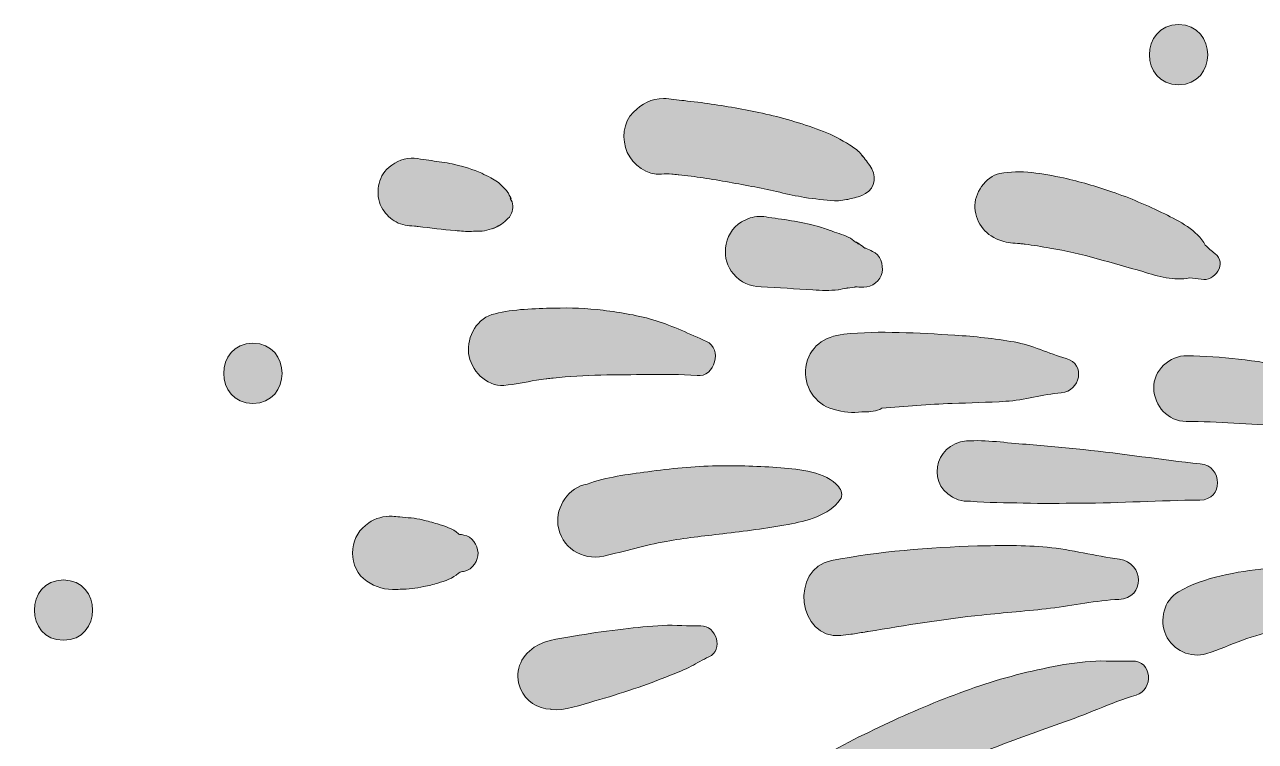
# Model space of a CAD drawing. Header units: inches. Extents: x 66 to 1016, y -1019 to -62.
# Drawn here: x 171.3 to 589.8, y -305.8 to -62.1 of the extents above; entities that cross this region are included whole.
import ezdxf

# ---------------------------------------------------------------- set-up
doc = ezdxf.new("R2010")
doc.units = ezdxf.units.IN
doc.header["$MEASUREMENT"] = 0
doc.layers.add('Layer 1', color=7, linetype='Continuous')

# ---------------------------------------------------------------- blocks, each defined once
blk = doc.blocks.new('block 2')
at = {"layer": 'Layer 1', "true_color": 0xffffff}
h = blk.add_hatch(color=7, dxfattribs=at)
h.dxf.hatch_style = 2
edge = h.paths.add_edge_path()
edge.add_spline(control_points=[(563.64, -82.58), (576.82, -82.58), (576.85, -62.09), (563.64, -62.09), (550.45, -62.09), (550.43, -82.58), (563.64, -82.58)], knot_values=[0, 0, 0, 0, 1, 1, 1, 2, 2, 2, 2], degree=3, periodic=1)
h = blk.add_hatch(color=7, dxfattribs=at)
h.dxf.hatch_style = 2
edge = h.paths.add_edge_path()
edge.add_spline(control_points=[(387.85, -112.91), (389.04, -112.78), (390.13, -112.82), (391.33, -112.93), (392.04, -112.99), (392.76, -113.06), (393.48, -113.13), (393.6, -113.14), (393.64, -113.14), (393.74, -113.15), (396.5, -113.46), (399.26, -113.8), (402.01, -114.2), (407.91, -115.04), (413.73, -116.23), (419.58, -117.29), (425.25, -118.32), (430.85, -119.9), (436.52, -120.85), (439.89, -121.41), (443.32, -121.66), (446.72, -121.96), (448.27, -122.09), (450.84, -121.57), (451.5, -121.43), (452.25, -121.27), (454.52, -120.72), (455.91, -120.21), (459.72, -118.8), (461.39, -114.67), (459.31, -111.08), (458.43, -109.55), (457.46, -108.24), (456.3, -106.9), (455.89, -106.48), (455.84, -106.43), (456.16, -106.75), (456.66, -107.25), (456.45, -106.99), (455.54, -105.96), (454.47, -104.67), (453.16, -103.83), (451.76, -102.95), (448.93, -101.19), (445.98, -99.58), (442.87, -98.39), (436.55, -95.99), (429.89, -94), (423.3, -92.48), (417.16, -91.07), (410.93, -89.99), (404.7, -89.09), (401.67, -88.65), (398.63, -88.27), (395.59, -87.94), (393.33, -87.69), (390.84, -87.24), (388.53, -87.21), (384.47, -87.16), (381.14, -89.14), (378.33, -91.83), (374.74, -95.28), (374.27, -101.25), (376.22, -105.53), (378.14, -109.73), (382.95, -113.43), (387.85, -112.91)], knot_values=[0, 0, 0, 0, 1, 1, 1, 2, 2, 2, 3, 3, 3, 4, 4, 4, 5, 5, 5, 6, 6, 6, 7, 7, 7, 8, 8, 8, 9, 9, 9, 10, 10, 10, 11, 11, 11, 12, 12, 12, 13, 13, 13, 14, 14, 14, 15, 15, 15, 16, 16, 16, 17, 17, 17, 18, 18, 18, 19, 19, 19, 20, 20, 20, 21, 21, 21, 22, 22, 22, 22], degree=3, periodic=1)
h = blk.add_hatch(color=7, dxfattribs=at)
h.dxf.hatch_style = 2
edge = h.paths.add_edge_path()
edge.add_spline(control_points=[(297.6, -129.19), (299.68, -130.31), (301.59, -130.39), (303.84, -130.6), (304.26, -130.64), (304.68, -130.69), (305.1, -130.73), (309.32, -131.2), (313.51, -131.81), (317.75, -132.11), (319.58, -132.25), (321.42, -132.52), (323.25, -132.38), (324.17, -132.31), (325.07, -132.37), (325.99, -132.33), (328.38, -132.23), (330.22, -131.59), (332.35, -130.55), (331.65, -130.87), (330.95, -131.19), (330.24, -131.51), (332.25, -130.82), (333.72, -130.04), (335.11, -128.51), (335.87, -127.94), (336.5, -127.25), (336.9, -126.21), (337.49, -124.66), (337.5, -122.64), (336.44, -121.25), (336.94, -121.54), (336.88, -121.26), (336.24, -120.41), (336.07, -119.96), (335.87, -119.54), (335.62, -119.14), (335.06, -118.3), (334.31, -117.63), (333.61, -116.91), (333.61, -116.91), (333.9, -117.26), (333.9, -117.26), (332.74, -115.99), (331.46, -114.97), (329.8, -114.16), (328.77, -113.65), (327.76, -113.11), (326.72, -112.62), (323.98, -111.3), (320.56, -110.38), (317.58, -109.67), (315.28, -109.12), (312.88, -108.81), (310.53, -108.46), (309.35, -108.28), (308.17, -108.11), (306.99, -107.96), (305.63, -107.78), (304.03, -107.45), (302.75, -107.48), (299.37, -107.57), (296.73, -109.1), (294.36, -111.39), (292.65, -113.04), (291.78, -115.52), (291.54, -117.81), (291.28, -120.23), (291.71, -122.85), (293.1, -124.92), (294.27, -126.65), (295.73, -128.2), (297.6, -129.19)], knot_values=[0, 0, 0, 0, 1, 1, 1, 2, 2, 2, 3, 3, 3, 4, 4, 4, 5, 5, 5, 6, 6, 6, 7, 7, 7, 8, 8, 8, 9, 9, 9, 10, 10, 10, 11, 11, 11, 12, 12, 12, 13, 13, 13, 14, 14, 14, 15, 15, 15, 16, 16, 16, 17, 17, 17, 18, 18, 18, 19, 19, 19, 20, 20, 20, 21, 21, 21, 22, 22, 22, 23, 23, 23, 24, 24, 24, 24], degree=3, periodic=1)
h = blk.add_hatch(color=7, dxfattribs=at)
h.dxf.hatch_style = 2
edge = h.paths.add_edge_path()
edge.add_spline(control_points=[(503.54, -135.65), (505.5, -136.3), (507.58, -136.38), (509.62, -136.55), (509.9, -136.57), (510.06, -136.58), (510.19, -136.59), (510.61, -136.64), (511.04, -136.69), (511.46, -136.74), (514.28, -137.1), (517.08, -137.58), (519.88, -138.05), (525.32, -138.97), (530.7, -140.22), (536.02, -141.71), (541.17, -143.15), (546.35, -144.54), (551.47, -146.08), (556.66, -147.65), (562.14, -149.29), (567.4, -148.18), (568.72, -148.28), (570.03, -148.39), (571.33, -148.66), (575.93, -149.64), (580.39, -143.15), (576.01, -139.92), (574.8, -139.04), (573.79, -138.04), (572.73, -137.05), (570.01, -132), (563.85, -128.85), (558.93, -126.45), (553.07, -123.58), (547.13, -121.03), (540.96, -118.91), (535.58, -117.07), (530.1, -115.45), (524.54, -114.23), (517.58, -112.71), (509.87, -111.35), (502.86, -112.7), (497.99, -113.64), (494.08, -119.58), (494.42, -124.38), (494.81, -129.99), (498.32, -133.91), (503.54, -135.65)], knot_values=[0, 0, 0, 0, 1, 1, 1, 2, 2, 2, 3, 3, 3, 4, 4, 4, 5, 5, 5, 6, 6, 6, 7, 7, 7, 8, 8, 8, 9, 9, 9, 10, 10, 10, 11, 11, 11, 12, 12, 12, 13, 13, 13, 14, 14, 14, 15, 15, 15, 16, 16, 16, 16], degree=3, periodic=1)
h = blk.add_hatch(color=7, dxfattribs=at)
h.dxf.hatch_style = 2
edge = h.paths.add_edge_path()
edge.add_spline(control_points=[(457.43, -138.24), (456.92, -137.97), (456.79, -137.95), (457, -138.14), (456.88, -138.05), (456.76, -137.95), (456.64, -137.85), (455.97, -137.29), (455.26, -136.77), (454.52, -136.3), (453.86, -135.94), (453.83, -135.96), (454.44, -136.39), (455.01, -136.82), (455.02, -136.84), (454.45, -136.42), (453.66, -135.86), (452.87, -135.3), (452.08, -134.74), (450.14, -133.71), (447.95, -133.09), (445.89, -132.32), (444.57, -131.83), (443.25, -131.31), (441.89, -130.94), (436.06, -129.34), (430.19, -128.36), (424.2, -127.64), (422.1, -127.15), (420.02, -127.21), (417.95, -127.83), (416.98, -128.27), (416, -128.72), (415.03, -129.16), (411.83, -130.98), (410, -134.49), (409.63, -138.03), (409.27, -141.35), (410.16, -144.27), (412.3, -146.84), (414.79, -149.84), (417.88, -151.01), (421.71, -151.22), (427.59, -151.55), (433.47, -151.92), (439.34, -152.31), (442.13, -152.49), (445.12, -152.5), (447.91, -152.3), (447.4, -152.34), (453.74, -151.07), (450.25, -151.83), (451.32, -151.6), (452.45, -151.58), (453.53, -151.31), (453.65, -151.28), (453.77, -151.25), (453.89, -151.22), (453.94, -151.24), (454.01, -151.26), (454.34, -151.25), (455.09, -151.38), (455.93, -151.32), (456.68, -151.35), (459.42, -151.48), (462.31, -149.04), (462.82, -146.38), (463.34, -143.71), (462.26, -140.34), (459.58, -139.17), (458.9, -138.87), (458.15, -138.42), (457.43, -138.24)], knot_values=[0, 0, 0, 0, 1, 1, 1, 2, 2, 2, 3, 3, 3, 4, 4, 4, 5, 5, 5, 6, 6, 6, 7, 7, 7, 8, 8, 8, 9, 9, 9, 10, 10, 10, 11, 11, 11, 12, 12, 12, 13, 13, 13, 14, 14, 14, 15, 15, 15, 16, 16, 16, 17, 17, 17, 18, 18, 18, 19, 19, 19, 20, 20, 20, 21, 21, 21, 22, 22, 22, 23, 23, 23, 24, 24, 24, 24], degree=3, periodic=1)
h = blk.add_hatch(color=7, dxfattribs=at)
h.dxf.hatch_style = 2
edge = h.paths.add_edge_path()
edge.add_spline(control_points=[(322.27, -173.89), (322.98, -179.5), (328.15, -185.21), (334.29, -184.73), (338.01, -184.43), (341.62, -183.6), (345.3, -183.01), (346.4, -182.83), (347.51, -182.67), (348.61, -182.51), (348.73, -182.49), (348.78, -182.49), (348.88, -182.47), (349.58, -182.39), (350.29, -182.32), (350.99, -182.24), (356.38, -181.7), (361.83, -181.39), (367.25, -181.22), (372.65, -181.06), (378.04, -181.13), (383.44, -181.07), (389.12, -181.01), (394.13, -180.82), (399.93, -181.43), (405.97, -182.07), (408.79, -172.25), (403.14, -169.79), (397.45, -167.32), (391.67, -164.52), (386.03, -162.77), (380.17, -160.96), (374.11, -159.95), (368.04, -159.22), (362.44, -158.55), (356.87, -158.32), (351.24, -158.48), (344.78, -158.66), (337.49, -158.74), (331.26, -160.43), (325.22, -161.45), (321.57, -168.31), (322.27, -173.89)], knot_values=[0, 0, 0, 0, 1, 1, 1, 2, 2, 2, 3, 3, 3, 4, 4, 4, 5, 5, 5, 6, 6, 6, 7, 7, 7, 8, 8, 8, 9, 9, 9, 10, 10, 10, 11, 11, 11, 12, 12, 12, 13, 13, 13, 14, 14, 14, 14], degree=3, periodic=1)
h = blk.add_hatch(color=7, dxfattribs=at)
h.dxf.hatch_style = 2
edge = h.paths.add_edge_path()
edge.add_spline(control_points=[(436.92, -178.54), (436.02, -184.86), (439.92, -191.15), (446.21, -192.87), (449.72, -193.84), (452.83, -194.18), (455.99, -193.77), (458.02, -193.78), (460.14, -193.65), (462.05, -192.93), (462.32, -192.82), (462.48, -192.64), (462.73, -192.52), (470.7, -191.89), (478.66, -191.13), (486.65, -190.89), (492.75, -190.71), (498.8, -190.52), (504.88, -190.16), (511.33, -189.77), (517.43, -187.81), (523.77, -187.27), (530.2, -186.72), (532.27, -177.55), (525.42, -175.59), (519.43, -173.88), (513.94, -171.05), (507.73, -169.99), (501.02, -168.84), (494.36, -168.07), (487.57, -167.68), (475.17, -166.97), (462.2, -166.05), (449.82, -167.35), (443.29, -168.03), (437.89, -171.65), (436.92, -178.54)], knot_values=[0, 0, 0, 0, 1, 1, 1, 2, 2, 2, 3, 3, 3, 4, 4, 4, 5, 5, 5, 6, 6, 6, 7, 7, 7, 8, 8, 8, 9, 9, 9, 10, 10, 10, 11, 11, 11, 12, 12, 12, 12], degree=3, periodic=1)
h = blk.add_hatch(color=7, dxfattribs=at)
h.dxf.hatch_style = 2
edge = h.paths.add_edge_path()
edge.add_spline(control_points=[(248.93, -190.9), (262.12, -190.9), (262.14, -170.41), (248.93, -170.41), (235.75, -170.41), (235.73, -190.9), (248.93, -190.9)], knot_values=[0, 0, 0, 0, 1, 1, 1, 2, 2, 2, 2], degree=3, periodic=1)
h = blk.add_hatch(color=7, dxfattribs=at)
h.dxf.hatch_style = 2
edge = h.paths.add_edge_path()
edge.add_spline(control_points=[(555.18, -185.72), (555.39, -191.76), (559.99, -196.98), (566.25, -197.02), (577.1, -197.09), (587.83, -197.87), (598.64, -198.48), (609.15, -199.07), (619.5, -199.99), (629.77, -202.26), (638.12, -204.1), (641.01, -192.67), (633.26, -189.66), (622.78, -185.59), (612.33, -181.62), (601.42, -178.86), (590.18, -176.03), (578.04, -174.9), (566.49, -174.65), (560.64, -174.52), (554.97, -179.73), (555.18, -185.72)], knot_values=[0, 0, 0, 0, 1, 1, 1, 2, 2, 2, 3, 3, 3, 4, 4, 4, 5, 5, 5, 6, 6, 6, 7, 7, 7, 7], degree=3, periodic=1)
h = blk.add_hatch(color=7, dxfattribs=at)
h.dxf.hatch_style = 2
edge = h.paths.add_edge_path()
edge.add_spline(control_points=[(571.01, -211.39), (557.74, -210.08), (544.59, -207.89), (531.3, -206.59), (524.81, -205.96), (518.32, -205.2), (511.81, -204.78), (505.2, -204.34), (498.17, -203.17), (491.57, -203.65), (480.06, -204.5), (477.62, -219.69), (488.74, -223.62), (490.08, -224.09), (491.51, -224.2), (492.93, -224.13), (498.86, -224.71), (504.93, -224.59), (510.85, -224.76), (517.35, -224.95), (523.86, -224.83), (530.36, -224.81), (543.89, -224.77), (557.36, -223.82), (570.88, -223.76), (578.97, -223.72), (578.82, -212.16), (571.01, -211.39)], knot_values=[0, 0, 0, 0, 1, 1, 1, 2, 2, 2, 3, 3, 3, 4, 4, 4, 5, 5, 5, 6, 6, 6, 7, 7, 7, 8, 8, 8, 9, 9, 9, 9], degree=3, periodic=1)
h = blk.add_hatch(color=7, dxfattribs=at)
h.dxf.hatch_style = 2
edge = h.paths.add_edge_path()
edge.add_spline(control_points=[(448.6, -223.59), (449.58, -222.19), (449.02, -220.34), (448.02, -219.17), (443.71, -214.08), (434.67, -213.28), (428.46, -212.78), (421.18, -212.2), (413.9, -211.95), (406.61, -212.09), (398.75, -212.25), (390.94, -213.05), (383.15, -214.09), (376.36, -215), (369.1, -215.94), (362.61, -218.28), (356.32, -219.36), (351.88, -225.95), (352.66, -232.2), (353.62, -239.84), (360.79, -244.4), (368.2, -242.78), (375.31, -241.21), (382.2, -239.02), (389.41, -237.78), (395.94, -236.66), (402.01, -235.98), (408.71, -235.18), (416.11, -234.29), (423.52, -233.39), (430.86, -232.04), (437.03, -230.91), (444.85, -229), (448.6, -223.59)], knot_values=[0, 0, 0, 0, 1, 1, 1, 2, 2, 2, 3, 3, 3, 4, 4, 4, 5, 5, 5, 6, 6, 6, 7, 7, 7, 8, 8, 8, 9, 9, 9, 10, 10, 10, 11, 11, 11, 11], degree=3, periodic=1)
h = blk.add_hatch(color=7, dxfattribs=at)
h.dxf.hatch_style = 2
edge = h.paths.add_edge_path()
edge.add_spline(control_points=[(286.55, -250.41), (289.47, -252.79), (292.62, -254.09), (296.42, -254.14), (297.28, -254.15), (298.14, -254.1), (299, -254.08), (301.74, -254.01), (304.33, -253.75), (307.04, -253.15), (308.65, -252.8), (310.26, -252.46), (311.83, -251.98), (314.25, -251.24), (316.9, -250.32), (318.86, -248.61), (319.03, -248.5), (319.19, -248.37), (319.35, -248.25), (319.89, -248.12), (320.44, -248.01), (320.97, -247.9), (323.57, -247.35), (325.67, -244.26), (325.49, -241.66), (325.3, -238.98), (323.44, -236.09), (320.61, -235.63), (320.15, -235.55), (319.62, -235.4), (319.15, -235.39), (319.05, -235.32), (318.94, -235.25), (318.84, -235.19), (316.93, -233.41), (314.06, -232.59), (311.67, -231.85), (309.99, -231.33), (308.29, -230.91), (306.59, -230.47), (304.05, -229.83), (301.45, -229.7), (298.85, -229.48), (297.99, -229.41), (297.13, -229.31), (296.26, -229.25), (293.58, -229.06), (290.51, -229.95), (288.3, -231.48), (285.17, -233.64), (283.28, -236.59), (282.88, -240.37), (282.5, -243.97), (283.63, -248.02), (286.55, -250.41)], knot_values=[0, 0, 0, 0, 1, 1, 1, 2, 2, 2, 3, 3, 3, 4, 4, 4, 5, 5, 5, 6, 6, 6, 7, 7, 7, 8, 8, 8, 9, 9, 9, 10, 10, 10, 11, 11, 11, 12, 12, 12, 13, 13, 13, 14, 14, 14, 15, 15, 15, 16, 16, 16, 17, 17, 17, 18, 18, 18, 18], degree=3, periodic=1)
h = blk.add_hatch(color=7, dxfattribs=at)
h.dxf.hatch_style = 2
edge = h.paths.add_edge_path()
edge.add_spline(control_points=[(448.79, -269.81), (449.97, -269.7), (451.08, -269.46), (452.23, -269.3), (452.23, -269.3), (452.24, -269.37), (452.24, -269.37), (453.81, -269.12), (455.37, -268.87), (456.94, -268.61), (457.32, -268.54), (457.71, -268.49), (458.1, -268.42), (470.96, -266.31), (483.76, -264.19), (496.76, -262.83), (504.54, -262.01), (512.35, -261.45), (520.12, -260.53), (527.84, -259.62), (535.62, -257.84), (543.37, -257.5), (552.36, -257.1), (552.06, -244.97), (543.51, -243.83), (535.27, -242.74), (527.28, -240.55), (518.95, -239.78), (511.08, -239.04), (503.14, -239.14), (495.26, -239.34), (478.77, -239.77), (461.82, -241.23), (445.61, -244.31), (431.43, -247), (434.17, -271.11), (448.79, -269.81)], knot_values=[0, 0, 0, 0, 1, 1, 1, 2, 2, 2, 3, 3, 3, 4, 4, 4, 5, 5, 5, 6, 6, 6, 7, 7, 7, 8, 8, 8, 9, 9, 9, 10, 10, 10, 11, 11, 11, 12, 12, 12, 12], degree=3, periodic=1)
h = blk.add_hatch(color=7, dxfattribs=at)
h.dxf.hatch_style = 2
edge = h.paths.add_edge_path()
edge.add_spline(control_points=[(597.39, -267.71), (601.43, -266.68), (605.52, -265.9), (609.54, -264.79), (611.45, -264.27), (613.41, -263.85), (615.29, -263.23), (617.54, -262.5), (619.5, -261.17), (621.64, -260.3), (624.24, -259.24), (626.19, -257.06), (626.11, -254.11), (626.04, -251.4), (624, -248.69), (621.28, -248.14), (619.08, -247.7), (617.07, -246.87), (614.8, -246.57), (612.06, -246.2), (609.29, -246.17), (606.53, -246.1), (602.18, -246), (597.85, -246.43), (593.54, -246.95), (583.5, -248.17), (572.52, -249.77), (563.62, -254.92), (558.59, -257.83), (557.03, -264.54), (559.33, -269.58), (561.7, -274.77), (567.64, -277.66), (573.22, -275.94), (577.34, -274.67), (581.34, -272.79), (585.42, -271.35), (589.35, -269.97), (593.34, -268.75), (597.39, -267.71)], knot_values=[0, 0, 0, 0, 1, 1, 1, 2, 2, 2, 3, 3, 3, 4, 4, 4, 5, 5, 5, 6, 6, 6, 7, 7, 7, 8, 8, 8, 9, 9, 9, 10, 10, 10, 11, 11, 11, 12, 12, 12, 13, 13, 13, 13], degree=3, periodic=1)
h = blk.add_hatch(color=7, dxfattribs=at)
h.dxf.hatch_style = 2
edge = h.paths.add_edge_path()
edge.add_spline(control_points=[(184.53, -271.4), (197.72, -271.4), (197.74, -250.91), (184.53, -250.91), (171.34, -250.91), (171.32, -271.4), (184.53, -271.4)], knot_values=[0, 0, 0, 0, 1, 1, 1, 2, 2, 2, 2], degree=3, periodic=1)
h = blk.add_hatch(color=7, dxfattribs=at)
h.dxf.hatch_style = 2
edge = h.paths.add_edge_path()
edge.add_spline(control_points=[(365.2, -292.01), (369.65, -290.8), (374, -289.4), (378.38, -287.94), (382.61, -286.53), (386.74, -284.96), (390.88, -283.29), (393.25, -282.34), (395.7, -281.46), (397.95, -280.24), (399.97, -279.14), (401.86, -277.97), (403.98, -277.04), (409.18, -274.77), (406.49, -266.35), (401.19, -266.51), (396.88, -266.63), (392.64, -266.11), (388.27, -266.37), (383.76, -266.65), (379.31, -267.04), (374.83, -267.59), (369.81, -268.2), (364.81, -268.82), (359.83, -269.71), (354.84, -270.6), (348.91, -270.96), (344.58, -273.77), (339.8, -276.88), (337.68, -282.56), (339.9, -287.91), (341.64, -292.12), (345.77, -294.74), (350.23, -294.8), (350.21, -294.85), (350.2, -294.91), (350.18, -294.96), (354.96, -295.6), (360.6, -293.27), (365.2, -292.01)], knot_values=[0, 0, 0, 0, 1, 1, 1, 2, 2, 2, 3, 3, 3, 4, 4, 4, 5, 5, 5, 6, 6, 6, 7, 7, 7, 8, 8, 8, 9, 9, 9, 10, 10, 10, 11, 11, 11, 12, 12, 12, 13, 13, 13, 13], degree=3, periodic=1)
h = blk.add_hatch(color=7, dxfattribs=at)
h.dxf.hatch_style = 2
edge = h.paths.add_edge_path()
edge.add_spline(control_points=[(498.26, -308.95), (506.54, -305.7), (514.86, -302.65), (523.27, -299.75), (531.99, -296.74), (540.49, -292.72), (549.22, -290.05), (555.32, -288.19), (554.69, -278.14), (547.78, -278.47), (543.07, -278.7), (538.44, -278.24), (533.77, -278.57), (528.88, -278.92), (524.08, -279.74), (519.29, -280.69), (509.62, -282.62), (500.07, -285.33), (490.81, -288.72), (481.57, -292.11), (472.45, -295.92), (463.57, -300.14), (454.51, -304.45), (444.87, -308.91), (437.05, -315.24), (426.9, -323.47), (439.96, -339.51), (450.85, -333.11), (458.83, -329.5), (466.18, -324.1), (473.99, -320.06), (481.89, -315.97), (489.98, -312.2), (498.26, -308.95)], knot_values=[0, 0, 0, 0, 1, 1, 1, 2, 2, 2, 3, 3, 3, 4, 4, 4, 5, 5, 5, 6, 6, 6, 7, 7, 7, 8, 8, 8, 9, 9, 9, 10, 10, 10, 11, 11, 11, 11], degree=3, periodic=1)
at = {"layer": 'Layer 1', "lineweight": 0}
for points, knots in [([(563.64, -82.58), (576.82, -82.58), (576.85, -62.09), (563.64, -62.09), (550.45, -62.09), (550.43, -82.58), (563.64, -82.58)], [0, 0, 0, 0, 1, 1, 1, 2, 2, 2, 2]), ([(387.85, -112.91), (389.04, -112.78), (390.13, -112.82), (391.33, -112.93), (392.04, -112.99), (392.76, -113.06), (393.48, -113.13), (393.6, -113.14), (393.64, -113.14), (393.74, -113.15), (396.5, -113.46), (399.26, -113.8), (402.01, -114.2), (407.91, -115.04), (413.73, -116.23), (419.58, -117.29), (425.25, -118.32), (430.85, -119.9), (436.52, -120.85), (439.89, -121.41), (443.32, -121.66), (446.72, -121.96), (448.27, -122.09), (450.84, -121.57), (451.5, -121.43), (452.25, -121.27), (454.52, -120.72), (455.91, -120.21), (459.72, -118.8), (461.39, -114.67), (459.31, -111.08), (458.43, -109.55), (457.46, -108.24), (456.3, -106.9), (455.89, -106.48), (455.84, -106.43), (456.16, -106.75), (456.66, -107.25), (456.45, -106.99), (455.54, -105.96), (454.47, -104.67), (453.16, -103.83), (451.76, -102.95), (448.93, -101.19), (445.98, -99.58), (442.87, -98.39), (436.55, -95.99), (429.89, -94), (423.3, -92.48), (417.16, -91.07), (410.93, -89.99), (404.7, -89.09), (401.67, -88.65), (398.63, -88.27), (395.59, -87.94), (393.33, -87.69), (390.84, -87.24), (388.53, -87.21), (384.47, -87.16), (381.14, -89.14), (378.33, -91.83), (374.74, -95.28), (374.27, -101.25), (376.22, -105.53), (378.14, -109.73), (382.95, -113.43), (387.85, -112.91)], [0, 0, 0, 0, 1, 1, 1, 2, 2, 2, 3, 3, 3, 4, 4, 4, 5, 5, 5, 6, 6, 6, 7, 7, 7, 8, 8, 8, 9, 9, 9, 10, 10, 10, 11, 11, 11, 12, 12, 12, 13, 13, 13, 14, 14, 14, 15, 15, 15, 16, 16, 16, 17, 17, 17, 18, 18, 18, 19, 19, 19, 20, 20, 20, 21, 21, 21, 22, 22, 22, 22]), ([(297.6, -129.19), (299.68, -130.31), (301.59, -130.39), (303.84, -130.6), (304.26, -130.64), (304.68, -130.69), (305.1, -130.73), (309.32, -131.2), (313.51, -131.81), (317.75, -132.11), (319.58, -132.25), (321.42, -132.52), (323.25, -132.38), (324.17, -132.31), (325.07, -132.37), (325.99, -132.33), (328.38, -132.23), (330.22, -131.59), (332.35, -130.55), (331.65, -130.87), (330.95, -131.19), (330.24, -131.51), (332.25, -130.82), (333.72, -130.04), (335.11, -128.51), (335.87, -127.94), (336.5, -127.25), (336.9, -126.21), (337.49, -124.66), (337.5, -122.64), (336.44, -121.25), (336.94, -121.54), (336.88, -121.26), (336.24, -120.41), (336.07, -119.96), (335.87, -119.54), (335.62, -119.14), (335.06, -118.3), (334.31, -117.63), (333.61, -116.91), (333.61, -116.91), (333.9, -117.26), (333.9, -117.26), (332.74, -115.99), (331.46, -114.97), (329.8, -114.16), (328.77, -113.65), (327.76, -113.11), (326.72, -112.62), (323.98, -111.3), (320.56, -110.38), (317.58, -109.67), (315.28, -109.12), (312.88, -108.81), (310.53, -108.46), (309.35, -108.28), (308.17, -108.11), (306.99, -107.96), (305.63, -107.78), (304.03, -107.45), (302.75, -107.48), (299.37, -107.57), (296.73, -109.1), (294.36, -111.39), (292.65, -113.04), (291.78, -115.52), (291.54, -117.81), (291.28, -120.23), (291.71, -122.85), (293.1, -124.92), (294.27, -126.65), (295.73, -128.2), (297.6, -129.19)], [0, 0, 0, 0, 1, 1, 1, 2, 2, 2, 3, 3, 3, 4, 4, 4, 5, 5, 5, 6, 6, 6, 7, 7, 7, 8, 8, 8, 9, 9, 9, 10, 10, 10, 11, 11, 11, 12, 12, 12, 13, 13, 13, 14, 14, 14, 15, 15, 15, 16, 16, 16, 17, 17, 17, 18, 18, 18, 19, 19, 19, 20, 20, 20, 21, 21, 21, 22, 22, 22, 23, 23, 23, 24, 24, 24, 24]), ([(503.54, -135.65), (505.5, -136.3), (507.58, -136.38), (509.62, -136.55), (509.9, -136.57), (510.06, -136.58), (510.19, -136.59), (510.61, -136.64), (511.04, -136.69), (511.46, -136.74), (514.28, -137.1), (517.08, -137.58), (519.88, -138.05), (525.32, -138.97), (530.7, -140.22), (536.02, -141.71), (541.17, -143.15), (546.35, -144.54), (551.47, -146.08), (556.66, -147.65), (562.14, -149.29), (567.4, -148.18), (568.72, -148.28), (570.03, -148.39), (571.33, -148.66), (575.93, -149.64), (580.39, -143.15), (576.01, -139.92), (574.8, -139.04), (573.79, -138.04), (572.73, -137.05), (570.01, -132), (563.85, -128.85), (558.93, -126.45), (553.07, -123.58), (547.13, -121.03), (540.96, -118.91), (535.58, -117.07), (530.1, -115.45), (524.54, -114.23), (517.58, -112.71), (509.87, -111.35), (502.86, -112.7), (497.99, -113.64), (494.08, -119.58), (494.42, -124.38), (494.81, -129.99), (498.32, -133.91), (503.54, -135.65)], [0, 0, 0, 0, 1, 1, 1, 2, 2, 2, 3, 3, 3, 4, 4, 4, 5, 5, 5, 6, 6, 6, 7, 7, 7, 8, 8, 8, 9, 9, 9, 10, 10, 10, 11, 11, 11, 12, 12, 12, 13, 13, 13, 14, 14, 14, 15, 15, 15, 16, 16, 16, 16]), ([(457.43, -138.24), (456.92, -137.97), (456.79, -137.95), (457, -138.14), (456.88, -138.05), (456.76, -137.95), (456.64, -137.85), (455.97, -137.29), (455.26, -136.77), (454.52, -136.3), (453.86, -135.94), (453.83, -135.96), (454.44, -136.39), (455.01, -136.82), (455.02, -136.84), (454.45, -136.42), (453.66, -135.86), (452.87, -135.3), (452.08, -134.74), (450.14, -133.71), (447.95, -133.09), (445.89, -132.32), (444.57, -131.83), (443.25, -131.31), (441.89, -130.94), (436.06, -129.34), (430.19, -128.36), (424.2, -127.64), (422.1, -127.15), (420.02, -127.21), (417.95, -127.83), (416.98, -128.27), (416, -128.72), (415.03, -129.16), (411.83, -130.98), (410, -134.49), (409.63, -138.03), (409.27, -141.35), (410.16, -144.27), (412.3, -146.84), (414.79, -149.84), (417.88, -151.01), (421.71, -151.22), (427.59, -151.55), (433.47, -151.92), (439.34, -152.31), (442.13, -152.49), (445.12, -152.5), (447.91, -152.3), (447.4, -152.34), (453.74, -151.07), (450.25, -151.83), (451.32, -151.6), (452.45, -151.58), (453.53, -151.31), (453.65, -151.28), (453.77, -151.25), (453.89, -151.22), (453.94, -151.24), (454.01, -151.26), (454.34, -151.25), (455.09, -151.38), (455.93, -151.32), (456.68, -151.35), (459.42, -151.48), (462.31, -149.04), (462.82, -146.38), (463.34, -143.71), (462.26, -140.34), (459.58, -139.17), (458.9, -138.87), (458.15, -138.42), (457.43, -138.24)], [0, 0, 0, 0, 1, 1, 1, 2, 2, 2, 3, 3, 3, 4, 4, 4, 5, 5, 5, 6, 6, 6, 7, 7, 7, 8, 8, 8, 9, 9, 9, 10, 10, 10, 11, 11, 11, 12, 12, 12, 13, 13, 13, 14, 14, 14, 15, 15, 15, 16, 16, 16, 17, 17, 17, 18, 18, 18, 19, 19, 19, 20, 20, 20, 21, 21, 21, 22, 22, 22, 23, 23, 23, 24, 24, 24, 24]), ([(322.27, -173.89), (322.98, -179.5), (328.15, -185.21), (334.29, -184.73), (338.01, -184.43), (341.62, -183.6), (345.3, -183.01), (346.4, -182.83), (347.51, -182.67), (348.61, -182.51), (348.73, -182.49), (348.78, -182.49), (348.88, -182.47), (349.58, -182.39), (350.29, -182.32), (350.99, -182.24), (356.38, -181.7), (361.83, -181.39), (367.25, -181.22), (372.65, -181.06), (378.04, -181.13), (383.44, -181.07), (389.12, -181.01), (394.13, -180.82), (399.93, -181.43), (405.97, -182.07), (408.79, -172.25), (403.14, -169.79), (397.45, -167.32), (391.67, -164.52), (386.03, -162.77), (380.17, -160.96), (374.11, -159.95), (368.04, -159.22), (362.44, -158.55), (356.87, -158.32), (351.24, -158.48), (344.78, -158.66), (337.49, -158.74), (331.26, -160.43), (325.22, -161.45), (321.57, -168.31), (322.27, -173.89)], [0, 0, 0, 0, 1, 1, 1, 2, 2, 2, 3, 3, 3, 4, 4, 4, 5, 5, 5, 6, 6, 6, 7, 7, 7, 8, 8, 8, 9, 9, 9, 10, 10, 10, 11, 11, 11, 12, 12, 12, 13, 13, 13, 14, 14, 14, 14]), ([(436.92, -178.54), (436.02, -184.86), (439.92, -191.15), (446.21, -192.87), (449.72, -193.84), (452.83, -194.18), (455.99, -193.77), (458.02, -193.78), (460.14, -193.65), (462.05, -192.93), (462.32, -192.82), (462.48, -192.64), (462.73, -192.52), (470.7, -191.89), (478.66, -191.13), (486.65, -190.89), (492.75, -190.71), (498.8, -190.52), (504.88, -190.16), (511.33, -189.77), (517.43, -187.81), (523.77, -187.27), (530.2, -186.72), (532.27, -177.55), (525.42, -175.59), (519.43, -173.88), (513.94, -171.05), (507.73, -169.99), (501.02, -168.84), (494.36, -168.07), (487.57, -167.68), (475.17, -166.97), (462.2, -166.05), (449.82, -167.35), (443.29, -168.03), (437.89, -171.65), (436.92, -178.54)], [0, 0, 0, 0, 1, 1, 1, 2, 2, 2, 3, 3, 3, 4, 4, 4, 5, 5, 5, 6, 6, 6, 7, 7, 7, 8, 8, 8, 9, 9, 9, 10, 10, 10, 11, 11, 11, 12, 12, 12, 12]), ([(248.93, -190.9), (262.12, -190.9), (262.14, -170.41), (248.93, -170.41), (235.75, -170.41), (235.73, -190.9), (248.93, -190.9)], [0, 0, 0, 0, 1, 1, 1, 2, 2, 2, 2]), ([(555.18, -185.72), (555.39, -191.76), (559.99, -196.98), (566.25, -197.02), (577.1, -197.09), (587.83, -197.87), (598.64, -198.48), (609.15, -199.07), (619.5, -199.99), (629.77, -202.26), (638.12, -204.1), (641.01, -192.67), (633.26, -189.66), (622.78, -185.59), (612.33, -181.62), (601.42, -178.86), (590.18, -176.03), (578.04, -174.9), (566.49, -174.65), (560.64, -174.52), (554.97, -179.73), (555.18, -185.72)], [0, 0, 0, 0, 1, 1, 1, 2, 2, 2, 3, 3, 3, 4, 4, 4, 5, 5, 5, 6, 6, 6, 7, 7, 7, 7]), ([(571.01, -211.39), (557.74, -210.08), (544.59, -207.89), (531.3, -206.59), (524.81, -205.96), (518.32, -205.2), (511.81, -204.78), (505.2, -204.34), (498.17, -203.17), (491.57, -203.65), (480.06, -204.5), (477.62, -219.69), (488.74, -223.62), (490.08, -224.09), (491.51, -224.2), (492.93, -224.13), (498.86, -224.71), (504.93, -224.59), (510.85, -224.76), (517.35, -224.95), (523.86, -224.83), (530.36, -224.81), (543.89, -224.77), (557.36, -223.82), (570.88, -223.76), (578.97, -223.72), (578.82, -212.16), (571.01, -211.39)], [0, 0, 0, 0, 1, 1, 1, 2, 2, 2, 3, 3, 3, 4, 4, 4, 5, 5, 5, 6, 6, 6, 7, 7, 7, 8, 8, 8, 9, 9, 9, 9]), ([(448.6, -223.59), (449.58, -222.19), (449.02, -220.34), (448.02, -219.17), (443.71, -214.08), (434.67, -213.28), (428.46, -212.78), (421.18, -212.2), (413.9, -211.95), (406.61, -212.09), (398.75, -212.25), (390.94, -213.05), (383.15, -214.09), (376.36, -215), (369.1, -215.94), (362.61, -218.28), (356.32, -219.36), (351.88, -225.95), (352.66, -232.2), (353.62, -239.84), (360.79, -244.4), (368.2, -242.78), (375.31, -241.21), (382.2, -239.02), (389.41, -237.78), (395.94, -236.66), (402.01, -235.98), (408.71, -235.18), (416.11, -234.29), (423.52, -233.39), (430.86, -232.04), (437.03, -230.91), (444.85, -229), (448.6, -223.59)], [0, 0, 0, 0, 1, 1, 1, 2, 2, 2, 3, 3, 3, 4, 4, 4, 5, 5, 5, 6, 6, 6, 7, 7, 7, 8, 8, 8, 9, 9, 9, 10, 10, 10, 11, 11, 11, 11]), ([(286.55, -250.41), (289.47, -252.79), (292.62, -254.09), (296.42, -254.14), (297.28, -254.15), (298.14, -254.1), (299, -254.08), (301.74, -254.01), (304.33, -253.75), (307.04, -253.15), (308.65, -252.8), (310.26, -252.46), (311.83, -251.98), (314.25, -251.24), (316.9, -250.32), (318.86, -248.61), (319.03, -248.5), (319.19, -248.37), (319.35, -248.25), (319.89, -248.12), (320.44, -248.01), (320.97, -247.9), (323.57, -247.35), (325.67, -244.26), (325.49, -241.66), (325.3, -238.98), (323.44, -236.09), (320.61, -235.63), (320.15, -235.55), (319.62, -235.4), (319.15, -235.39), (319.05, -235.32), (318.94, -235.25), (318.84, -235.19), (316.93, -233.41), (314.06, -232.59), (311.67, -231.85), (309.99, -231.33), (308.29, -230.91), (306.59, -230.47), (304.05, -229.83), (301.45, -229.7), (298.85, -229.48), (297.99, -229.41), (297.13, -229.31), (296.26, -229.25), (293.58, -229.06), (290.51, -229.95), (288.3, -231.48), (285.17, -233.64), (283.28, -236.59), (282.88, -240.37), (282.5, -243.97), (283.63, -248.02), (286.55, -250.41)], [0, 0, 0, 0, 1, 1, 1, 2, 2, 2, 3, 3, 3, 4, 4, 4, 5, 5, 5, 6, 6, 6, 7, 7, 7, 8, 8, 8, 9, 9, 9, 10, 10, 10, 11, 11, 11, 12, 12, 12, 13, 13, 13, 14, 14, 14, 15, 15, 15, 16, 16, 16, 17, 17, 17, 18, 18, 18, 18]), ([(448.79, -269.81), (449.97, -269.7), (451.08, -269.46), (452.23, -269.3), (452.23, -269.3), (452.24, -269.37), (452.24, -269.37), (453.81, -269.12), (455.37, -268.87), (456.94, -268.61), (457.32, -268.54), (457.71, -268.49), (458.1, -268.42), (470.96, -266.31), (483.76, -264.19), (496.76, -262.83), (504.54, -262.01), (512.35, -261.45), (520.12, -260.53), (527.84, -259.62), (535.62, -257.84), (543.37, -257.5), (552.36, -257.1), (552.06, -244.97), (543.51, -243.83), (535.27, -242.74), (527.28, -240.55), (518.95, -239.78), (511.08, -239.04), (503.14, -239.14), (495.26, -239.34), (478.77, -239.77), (461.82, -241.23), (445.61, -244.31), (431.43, -247), (434.17, -271.11), (448.79, -269.81)], [0, 0, 0, 0, 1, 1, 1, 2, 2, 2, 3, 3, 3, 4, 4, 4, 5, 5, 5, 6, 6, 6, 7, 7, 7, 8, 8, 8, 9, 9, 9, 10, 10, 10, 11, 11, 11, 12, 12, 12, 12]), ([(597.39, -267.71), (601.43, -266.68), (605.52, -265.9), (609.54, -264.79), (611.45, -264.27), (613.41, -263.85), (615.29, -263.23), (617.54, -262.5), (619.5, -261.17), (621.64, -260.3), (624.24, -259.24), (626.19, -257.06), (626.11, -254.11), (626.04, -251.4), (624, -248.69), (621.28, -248.14), (619.08, -247.7), (617.07, -246.87), (614.8, -246.57), (612.06, -246.2), (609.29, -246.17), (606.53, -246.1), (602.18, -246), (597.85, -246.43), (593.54, -246.95), (583.5, -248.17), (572.52, -249.77), (563.62, -254.92), (558.59, -257.83), (557.03, -264.54), (559.33, -269.58), (561.7, -274.77), (567.64, -277.66), (573.22, -275.94), (577.34, -274.67), (581.34, -272.79), (585.42, -271.35), (589.35, -269.97), (593.34, -268.75), (597.39, -267.71)], [0, 0, 0, 0, 1, 1, 1, 2, 2, 2, 3, 3, 3, 4, 4, 4, 5, 5, 5, 6, 6, 6, 7, 7, 7, 8, 8, 8, 9, 9, 9, 10, 10, 10, 11, 11, 11, 12, 12, 12, 13, 13, 13, 13]), ([(184.53, -271.4), (197.72, -271.4), (197.74, -250.91), (184.53, -250.91), (171.34, -250.91), (171.32, -271.4), (184.53, -271.4)], [0, 0, 0, 0, 1, 1, 1, 2, 2, 2, 2]), ([(365.2, -292.01), (369.65, -290.8), (374, -289.4), (378.38, -287.94), (382.61, -286.53), (386.74, -284.96), (390.88, -283.29), (393.25, -282.34), (395.7, -281.46), (397.95, -280.24), (399.97, -279.14), (401.86, -277.97), (403.98, -277.04), (409.18, -274.77), (406.49, -266.35), (401.19, -266.51), (396.88, -266.63), (392.64, -266.11), (388.27, -266.37), (383.76, -266.65), (379.31, -267.04), (374.83, -267.59), (369.81, -268.2), (364.81, -268.82), (359.83, -269.71), (354.84, -270.6), (348.91, -270.96), (344.58, -273.77), (339.8, -276.88), (337.68, -282.56), (339.9, -287.91), (341.64, -292.12), (345.77, -294.74), (350.23, -294.8), (350.21, -294.85), (350.2, -294.91), (350.18, -294.96), (354.96, -295.6), (360.6, -293.27), (365.2, -292.01)], [0, 0, 0, 0, 1, 1, 1, 2, 2, 2, 3, 3, 3, 4, 4, 4, 5, 5, 5, 6, 6, 6, 7, 7, 7, 8, 8, 8, 9, 9, 9, 10, 10, 10, 11, 11, 11, 12, 12, 12, 13, 13, 13, 13]), ([(498.26, -308.95), (506.54, -305.7), (514.86, -302.65), (523.27, -299.75), (531.99, -296.74), (540.49, -292.72), (549.22, -290.05), (555.32, -288.19), (554.69, -278.14), (547.78, -278.47), (543.07, -278.7), (538.44, -278.24), (533.77, -278.57), (528.88, -278.92), (524.08, -279.74), (519.29, -280.69), (509.62, -282.62), (500.07, -285.33), (490.81, -288.72), (481.57, -292.11), (472.45, -295.92), (463.57, -300.14), (454.51, -304.45), (444.87, -308.91), (437.05, -315.24), (426.9, -323.47), (439.96, -339.51), (450.85, -333.11), (458.83, -329.5), (466.18, -324.1), (473.99, -320.06), (481.89, -315.97), (489.98, -312.2), (498.26, -308.95)], [0, 0, 0, 0, 1, 1, 1, 2, 2, 2, 3, 3, 3, 4, 4, 4, 5, 5, 5, 6, 6, 6, 7, 7, 7, 8, 8, 8, 9, 9, 9, 10, 10, 10, 11, 11, 11, 11])]:
    blk.add_open_spline(points, degree=3, knots=knots, dxfattribs=at)

msp = doc.modelspace()

# ---------------------------------------------------------------- block references
at = {"layer": 'Layer 1'}
msp.add_blockref('block 2', (0, 0), dxfattribs=at)

doc.saveas('drawing.dxf')
